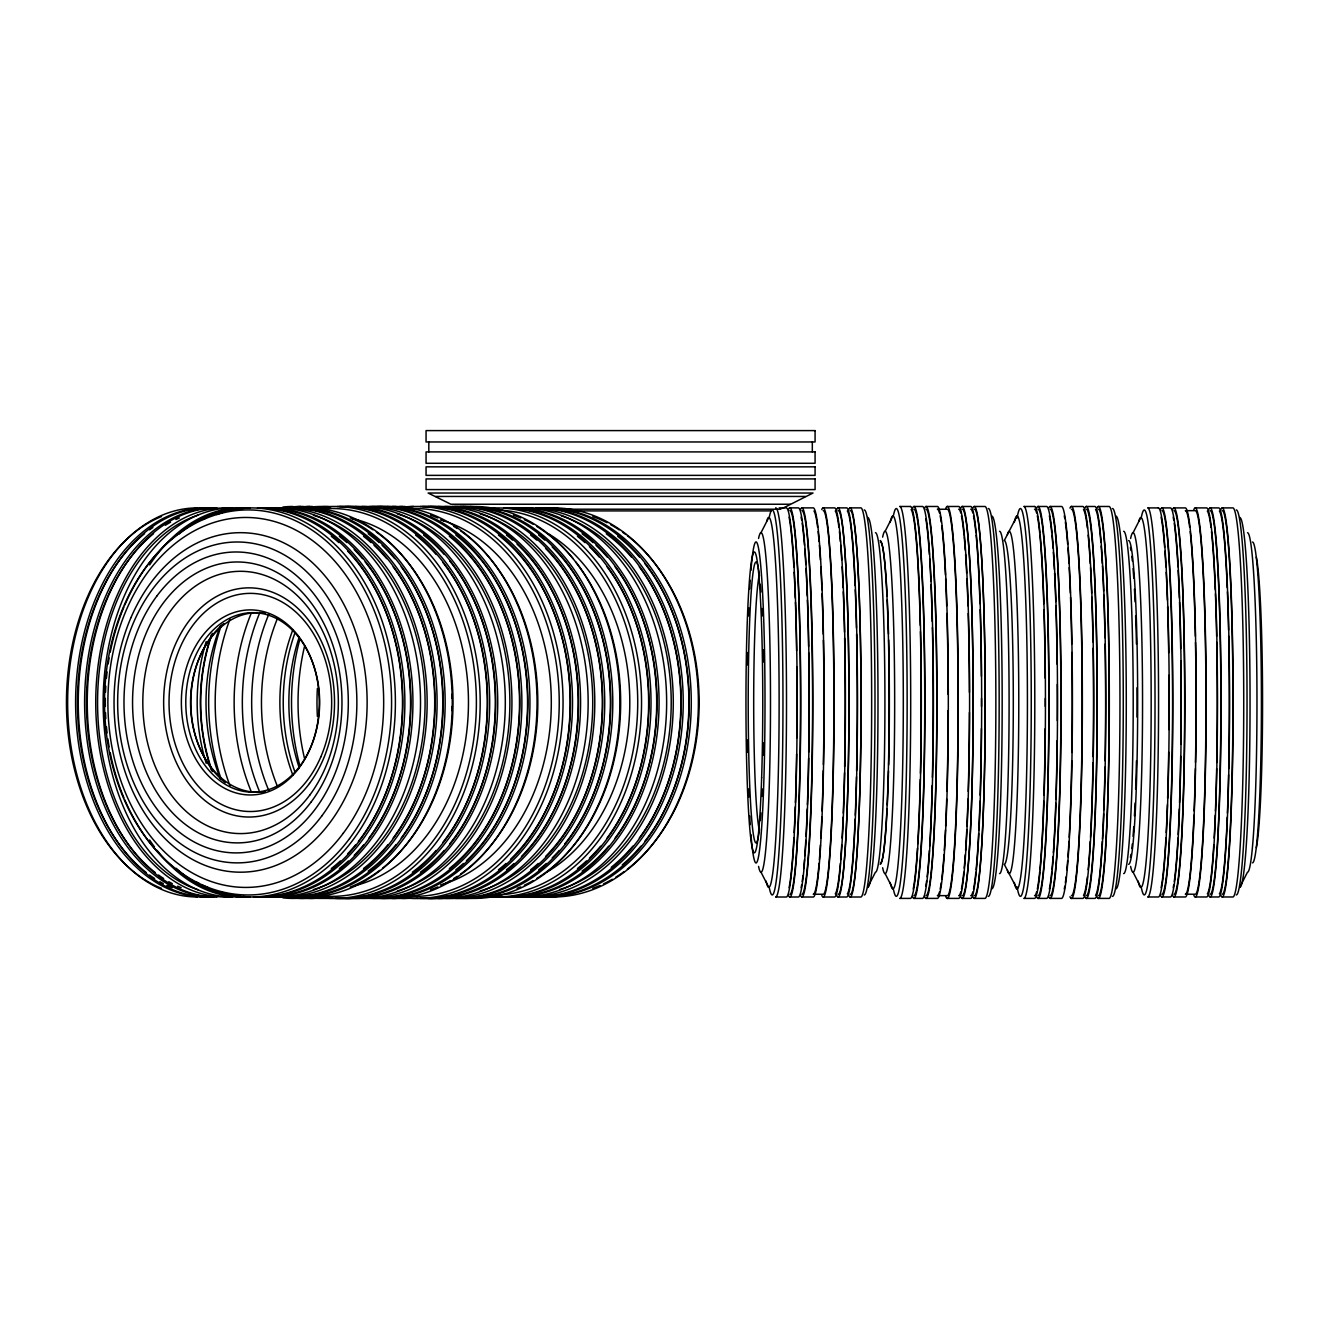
<?xml version="1.0" encoding="UTF-8"?>
<svg xmlns="http://www.w3.org/2000/svg" width="1329" height="1329" viewBox="0 0 1329 1329"><rect width="100%" height="100%" fill="white"/><g stroke="black" fill="none" stroke-linecap="round" stroke-linejoin="round"><path stroke-width="1.5" d="M761.002 532.696L768.793 517.479M885.114 531.301L892.889 516.084M1017.001 516.084L1004.259 540.604A161.839 9.037 -90 0 1 1013.296 702.443A161.839 9.037 -90 0 1 1004.259 864.282L1017.001 888.802M1133.072 532.73L1140.847 517.513M782.465 508.392L813.032 493.026L428.104 493.026L450.896 504.239L790.24 504.239M435.663 496.448L805.457 496.448M913.937 506.482L922.459 506.482A195.961 10.931 -90 0 1 933.407 702.443A195.961 10.931 -90 0 1 922.459 898.404L913.937 898.404M926.014 506.482L937.36 506.482A195.961 10.931 -90 0 1 948.308 702.443A195.961 10.931 -90 0 1 937.36 898.404L926.014 898.404M947.295 506.482L958.658 506.482A195.961 10.931 -90 0 1 969.589 702.443A195.961 10.931 -90 0 1 958.658 898.404L947.295 898.404M962.196 506.482L970.718 506.482A195.961 10.931 -90 0 1 981.649 702.443A195.961 10.931 -90 0 1 970.718 898.404L962.196 898.404M974.273 506.482L984.905 506.482A195.961 10.931 -90 0 1 995.853 702.443A195.961 10.931 -90 0 1 984.905 898.404L974.273 898.404M1038.049 506.482L1046.571 506.482A195.961 10.931 -90 0 1 1057.502 702.443A195.961 10.931 -90 0 1 1046.571 898.404L1038.049 898.404M1050.126 506.482L1061.472 506.482A195.961 10.931 -90 0 1 1072.42 702.443A195.961 10.931 -90 0 1 1061.472 898.404L1050.126 898.404M1071.407 506.482L1082.77 506.482A195.961 10.931 -90 0 1 1093.701 702.443A195.961 10.931 -90 0 1 1082.77 898.404L1071.407 898.404M1086.308 506.482L1094.83 506.482A195.961 10.931 -90 0 1 1105.761 702.443A195.961 10.931 -90 0 1 1094.83 898.404L1086.308 898.404M1098.369 506.482L1109.017 506.482A195.961 10.931 -90 0 1 1119.965 702.443A195.961 10.931 -90 0 1 1109.017 898.404L1098.369 898.404M779.193 507.877L786.286 507.877A194.566 10.865 -90 0 1 797.151 702.443A194.566 10.865 -90 0 1 786.286 897.009L775.638 897.009A194.566 10.865 -90 0 0 786.502 702.443A194.566 10.865 -90 0 0 775.638 507.877M789.841 507.877L798.347 507.877A194.566 10.865 -90 0 1 809.211 702.443A194.566 10.865 -90 0 1 798.347 897.009L789.841 897.009M801.902 507.877L813.248 507.877A194.566 10.865 -90 0 1 824.113 702.443A194.566 10.865 -90 0 1 813.248 897.009L801.902 897.009M823.183 507.877L834.546 507.877A194.566 10.865 -90 0 1 845.41 702.443A194.566 10.865 -90 0 1 834.546 897.009L823.183 897.009M838.101 507.877L846.606 507.877A194.566 10.865 -90 0 1 857.471 702.443A194.566 10.865 -90 0 1 846.606 897.009L838.101 897.009M850.161 507.877L860.81 507.877A194.566 10.865 -90 0 1 871.658 702.443A194.566 10.865 -90 0 1 860.81 897.009L850.161 897.009M1161.895 507.911L1170.417 507.911A194.532 10.865 -90 0 1 1181.265 702.443A194.532 10.865 -90 0 1 1170.417 896.975L1161.895 896.975M1173.956 507.911L1185.318 507.911A194.532 10.865 -90 0 1 1196.166 702.443A194.532 10.865 -90 0 1 1185.318 896.975L1173.956 896.975M1195.253 507.911L1206.599 507.911A194.532 10.865 -90 0 1 1217.464 702.443A194.532 10.865 -90 0 1 1206.599 896.975L1195.253 896.975M1210.154 507.911L1218.676 507.911A194.532 10.865 -90 0 1 1229.524 702.443A194.532 10.865 -90 0 1 1218.676 896.975L1210.154 896.975M1222.215 507.911L1232.863 507.911A194.532 10.865 -90 0 1 1243.728 702.443A194.532 10.865 -90 0 1 1232.863 896.975L1222.215 896.975M482.145 509.206L495.95 509.206M523.709 509.206L527.779 509.206M550.123 509.206L780.92 509.206M562.981 510.901L770.92 510.901M1185.318 510.668L1195.253 510.668A191.775 10.698 -90 0 1 1205.951 702.443A191.775 10.698 -90 0 1 1195.253 894.218L1185.318 894.218M813.248 894.251L823.183 894.251A191.808 10.715 -90 0 0 833.898 702.443A191.808 10.715 -90 0 0 823.183 510.635M1133.072 872.156L1140.847 887.373M885.114 873.585L892.889 888.802M761.002 872.189L768.793 887.407M812.318 441.959L812.318 451.91M428.818 441.959L428.818 451.91M1017.084 517.994A193.918 10.831 -90 0 1 1031.254 702.443A193.918 10.831 -90 0 1 1017.084 886.892M1048.697 508.16A195.961 10.931 -90 0 1 1061.057 702.443A195.961 10.931 -90 0 1 1048.697 896.726M1036.62 508.16A195.961 10.931 -90 0 1 1048.996 702.443A195.961 10.931 -90 0 1 1036.62 896.726M1014.309 522.43A186.359 10.399 -90 0 1 1027.417 702.443A186.359 10.399 -90 0 1 1014.309 882.456M1007.365 534.59A171.142 9.552 -90 0 1 1018.778 702.443A171.142 9.552 -90 0 1 1007.365 870.296M1096.94 508.16A195.961 10.931 -90 0 1 1109.316 702.443A195.961 10.931 -90 0 1 1096.94 896.726M1084.879 508.16A195.961 10.931 -90 0 1 1097.256 702.443A195.961 10.931 -90 0 1 1084.879 896.726M1069.978 508.16A195.961 10.931 -90 0 1 1082.354 702.443A195.961 10.931 -90 0 1 1069.978 896.726M1050.126 509.24A193.203 10.782 -90 0 1 1060.907 702.443A193.203 10.782 -90 0 1 1050.126 895.646M1038.049 509.24A193.203 10.782 -90 0 1 1048.847 702.443A193.203 10.782 -90 0 1 1038.049 895.646M1034.51 509.24A193.203 10.782 -90 0 1 1036.62 512.961M1037.301 515.818A193.203 10.782 -90 0 1 1039.66 532.663M1039.893 535.122A193.203 10.782 -90 0 1 1043.78 603.682M1043.963 609.646A193.203 10.782 -90 0 1 1045.209 678.239M1045.292 698.439A193.203 10.782 -90 0 1 1045.292 706.447M1045.192 728.674A193.203 10.782 -90 0 1 1043.963 795.24M1043.78 801.204A193.203 10.782 -90 0 1 1039.893 869.764M1039.66 872.223A193.203 10.782 -90 0 1 1037.301 889.068M1036.62 891.925A193.203 10.782 -90 0 1 1034.51 895.646M1128.62 540.604A161.839 9.037 -90 0 1 1137.657 702.443A161.839 9.037 -90 0 1 1128.62 864.282M1123.653 531.301A171.142 9.552 -90 0 1 1133.205 702.443A171.142 9.552 -90 0 1 1123.653 873.585M1115.878 516.084A186.359 10.399 -90 0 1 1126.278 702.443A186.359 10.399 -90 0 1 1115.878 888.802M1112.439 508.525A193.918 10.831 -90 0 1 1123.271 702.443A193.918 10.831 -90 0 1 1112.439 896.361M1098.369 509.24A193.203 10.782 -90 0 1 1109.167 702.443A193.203 10.782 -90 0 1 1098.369 895.646M1095.528 509.638A193.203 10.782 -90 0 1 1100.861 542.232M1101.16 546.119A193.203 10.782 -90 0 1 1102.322 563.479M1102.455 565.822A193.203 10.782 -90 0 1 1103.635 590.956M1103.801 595.143A193.203 10.782 -90 0 1 1104.997 637.787M1105.113 644.05A193.203 10.782 -90 0 1 1105.113 760.836M1104.997 767.099A193.203 10.782 -90 0 1 1103.801 809.743M1103.635 813.913A193.203 10.782 -90 0 1 1102.455 839.064M1102.322 841.407A193.203 10.782 -90 0 1 1095.528 895.248M1086.308 509.24A193.203 10.782 -90 0 1 1097.089 702.443A193.203 10.782 -90 0 1 1086.308 895.646M1083.467 509.638A193.203 10.782 -90 0 1 1087.404 528.078M1088.152 535.122A193.203 10.782 -90 0 1 1090.262 563.479M1090.494 567.599A193.203 10.782 -90 0 1 1091.657 593.05M1091.807 597.253A193.203 10.782 -90 0 1 1093.003 641.957M1093.119 648.236A193.203 10.782 -90 0 1 1093.119 756.65M1093.003 762.929A193.203 10.782 -90 0 1 1090.494 837.287M1090.262 841.407A193.203 10.782 -90 0 1 1088.152 869.764M1087.404 876.808A193.203 10.782 -90 0 1 1083.467 895.248M1071.407 509.24A193.203 10.782 -90 0 1 1082.188 702.443A193.203 10.782 -90 0 1 1071.407 895.646M1049.362 515.818A193.203 10.782 -90 0 1 1051.721 532.663M1051.97 535.122A193.203 10.782 -90 0 1 1053.066 548.129M1053.365 552.316A193.203 10.782 -90 0 1 1054.395 569.41M1054.578 573.115A193.203 10.782 -90 0 1 1055.774 601.522M1055.907 605.841A193.203 10.782 -90 0 1 1057.136 664.201M1057.303 684.302A193.203 10.782 -90 0 1 1057.303 720.584M1057.136 740.685A193.203 10.782 -90 0 1 1055.907 799.045M1055.774 803.364A193.203 10.782 -90 0 1 1053.365 852.57M1053.066 856.756A193.203 10.782 -90 0 1 1051.97 869.764M1051.721 872.223A193.203 10.782 -90 0 1 1049.362 889.068M1064.263 515.818A193.203 10.782 -90 0 1 1064.795 518.675M1065.343 522.048A193.203 10.782 -90 0 1 1067.652 544.142M1067.968 548.129A193.203 10.782 -90 0 1 1068.965 563.479M1069.197 567.599A193.203 10.782 -90 0 1 1070.36 593.05M1070.526 597.253A193.203 10.782 -90 0 1 1071.755 644.05M1071.888 652.439A193.203 10.782 -90 0 1 1071.888 752.447M1071.755 760.836A193.203 10.782 -90 0 1 1069.197 837.287M1068.965 841.407A193.203 10.782 -90 0 1 1067.968 856.756M1067.652 860.727A193.203 10.782 -90 0 1 1066.871 869.764M1066.124 876.808A193.203 10.782 -90 0 1 1065.343 882.821M1064.795 886.21A193.203 10.782 -90 0 1 1064.263 889.068M750.951 570.374A160.444 8.954 -90 0 1 762.746 596.057A160.444 8.954 -90 0 1 762.746 808.829A160.444 8.954 -90 0 1 750.951 834.512M750.237 824.628A160.444 8.954 -90 0 1 749.706 815.89M748.808 797.134A160.444 8.954 -90 0 1 748.509 788.961M747.529 752.397A160.444 8.954 -90 0 1 747.33 739.937M747.33 664.949A160.444 8.954 -90 0 1 747.529 652.489M748.509 615.925A160.444 8.954 -90 0 1 748.808 607.752M749.706 588.996A160.444 8.954 -90 0 1 750.237 580.258M758.361 568.214A140.459 7.841 -90 0 1 759.457 575.906M760.288 584.262A140.459 7.841 -90 0 1 760.886 592.036M761.866 608.433A140.459 7.841 -90 0 1 762.231 615.958M763.311 649.698A140.459 7.841 -90 0 1 763.56 661.958M763.56 742.928A140.459 7.841 -90 0 1 763.311 755.188M762.231 788.928A140.459 7.841 -90 0 1 761.866 796.453M760.886 812.85A140.459 7.841 -90 0 1 760.288 820.624M759.457 828.98A140.459 7.841 -90 0 1 758.361 836.672M758.078 838.117A140.459 7.841 -90 0 1 748.21 702.443A140.459 7.841 -90 0 1 758.078 566.769M759.108 829.113A131.139 7.326 -90 0 1 753.693 702.443A131.139 7.326 -90 0 1 759.108 575.773M821.771 509.539A194.566 10.865 -90 0 1 834.047 702.443A194.566 10.865 -90 0 1 821.771 895.347M800.49 509.539A194.566 10.865 -90 0 1 812.767 702.443A194.566 10.865 -90 0 1 800.49 895.347M788.413 509.539A194.566 10.865 -90 0 1 800.689 702.443A194.566 10.865 -90 0 1 788.413 895.347M769.441 516.483A192.522 10.748 -90 0 1 782.964 702.443A192.522 10.748 -90 0 1 769.441 888.403M766.767 521.034A184.964 10.333 -90 0 1 779.11 708.473A184.964 10.333 -90 0 1 766.119 881.11M758.56 538.478A169.747 9.469 90 0 1 770.488 702.443A169.747 9.469 90 0 1 758.56 866.408M848.733 509.539A194.566 10.865 -90 0 1 861.026 702.443A191.808 10.715 -90 0 1 850.161 894.251M848.733 895.347A194.566 10.865 -90 0 0 861.026 702.443A191.808 10.715 -90 0 0 850.161 510.635M836.672 509.539A194.566 10.865 -90 0 1 848.949 702.443A191.808 10.715 90 0 1 838.101 894.251M836.672 895.347A194.566 10.865 -90 0 0 848.949 702.443A191.808 10.715 90 0 0 838.101 510.635M813.946 511.034A191.808 10.715 -90 0 1 817.617 527.231M818.116 531.567A191.808 10.715 -90 0 1 819.079 541.551M819.395 545.289A191.808 10.715 -90 0 1 820.425 559.941M820.824 566.818A191.808 10.715 -90 0 1 821.92 589.727M822.086 593.83A191.808 10.715 -90 0 1 823.266 634.132M823.382 640.312A191.808 10.715 -90 0 1 823.382 764.557M823.266 770.754A191.808 10.715 -90 0 1 822.086 811.039M821.837 817.202A191.808 10.715 -90 0 1 820.824 838.067M820.425 844.945A191.808 10.715 -90 0 1 819.395 859.597M819.079 863.335A191.808 10.715 -90 0 1 813.946 893.852M801.902 510.635A191.808 10.715 -90 0 1 812.6 702.443A191.808 10.715 -90 0 1 801.902 894.251M789.841 510.635A191.808 10.715 -90 0 1 800.54 702.443A191.808 10.715 -90 0 1 789.841 894.251M880.396 541.999A160.444 8.954 -90 0 1 887.107 596.156M887.29 599.927A160.444 8.954 -90 0 1 888.503 633.933M888.652 640.013A160.444 8.954 -90 0 1 888.652 764.873M888.503 770.953A160.444 8.954 -90 0 1 887.29 804.959M887.107 808.73A160.444 8.954 -90 0 1 880.396 862.886M875.429 532.696A169.747 9.469 -90 0 1 884.915 702.443A169.747 9.469 -90 0 1 875.429 872.189L867.654 887.407A184.964 10.333 -90 0 0 877.987 702.443A184.964 10.333 -90 0 0 867.654 517.479M864.232 509.921A192.522 10.748 -90 0 1 874.98 702.443A192.522 10.748 -90 0 1 864.232 894.965M847.304 511.034A191.808 10.715 -90 0 1 855.112 585.674M855.278 589.727A191.808 10.715 -90 0 1 856.474 628.019M856.607 634.132A191.808 10.715 -90 0 1 856.607 770.754M856.474 776.85A191.808 10.715 -90 0 1 855.278 815.159M855.112 819.212A191.808 10.715 -90 0 1 847.304 893.852M835.243 511.034A191.808 10.715 -90 0 1 838.898 527.231M839.413 531.567A191.808 10.715 -90 0 1 840.377 541.551M840.692 545.289A191.808 10.715 -90 0 1 841.706 559.941M842.121 566.818A191.808 10.715 -90 0 1 843.118 587.684M843.284 591.77A191.808 10.715 -90 0 1 844.513 632.089M844.629 638.252A191.808 10.715 -90 0 1 844.629 766.634M844.513 772.797A191.808 10.715 -90 0 1 843.284 813.115M843.118 817.202A191.808 10.715 -90 0 1 842.121 838.067M841.706 844.945A191.808 10.715 -90 0 1 840.692 859.597M840.377 863.335A191.808 10.715 -90 0 1 835.243 893.852M801.121 517.164A191.808 10.715 -90 0 1 801.653 520.004M802.184 523.36A191.808 10.715 -90 0 1 804.494 545.289M804.793 549.242A191.808 10.715 -90 0 1 805.789 564.493M806.022 568.579A191.808 10.715 -90 0 1 807.251 595.924M807.401 600.127A191.808 10.715 -90 0 1 808.597 646.542M808.697 652.805A191.808 10.715 -90 0 1 808.697 752.081M808.597 758.344A191.808 10.715 -90 0 1 807.401 804.759M807.251 808.962A191.808 10.715 -90 0 1 806.022 836.306M805.789 840.393A191.808 10.715 -90 0 1 804.793 855.643M804.494 859.597A191.808 10.715 -90 0 1 803.713 868.551M802.965 875.545A191.808 10.715 -90 0 1 802.184 881.526M801.653 884.881A191.808 10.715 -90 0 1 801.121 887.722M789.061 517.164A191.808 10.715 -90 0 1 793.862 566.818M794.144 572.201A191.808 10.715 -90 0 1 795.274 598.017M795.423 602.253A191.808 10.715 -90 0 1 796.603 650.712M796.819 667.025A191.808 10.715 -90 0 1 796.819 737.861M796.603 754.174A191.808 10.715 -90 0 1 795.423 802.633M795.274 806.869A191.808 10.715 -90 0 1 794.144 832.685M793.862 838.067A191.808 10.715 -90 0 1 789.061 887.722M924.585 508.16A195.961 10.931 -90 0 1 936.945 702.443A195.961 10.931 -90 0 1 924.585 896.726M912.525 508.16A195.961 10.931 -90 0 1 924.884 702.443A195.961 10.931 -90 0 1 912.525 896.726M893.52 515.12A193.918 10.831 -90 0 1 907.142 702.443A193.918 10.831 -90 0 1 893.52 889.749M890.197 522.43A186.359 10.399 -90 0 1 903.305 702.443A186.359 10.399 -90 0 1 890.197 882.456M882.639 537.132A171.142 9.552 -90 0 1 894.666 702.443A171.142 9.552 -90 0 1 882.639 867.754M972.845 508.16A195.961 10.931 -90 0 1 985.204 702.443A193.203 10.782 -90 0 1 974.273 895.646M972.845 896.726A195.961 10.931 -90 0 0 985.204 702.443A193.203 10.782 -90 0 0 974.273 509.24M960.767 508.16A195.961 10.931 -90 0 1 973.144 702.443A193.203 10.782 -90 0 1 962.196 895.646M960.767 896.726A195.961 10.931 -90 0 0 973.144 702.443A193.203 10.782 -90 0 0 962.196 509.24M945.866 508.16A195.961 10.931 -90 0 1 958.242 702.443A195.961 10.931 -90 0 1 945.866 896.726M926.014 509.24A193.203 10.782 -90 0 1 936.795 702.443A193.203 10.782 -90 0 1 926.014 895.646M913.937 509.24A193.203 10.782 -90 0 1 924.735 702.443A193.203 10.782 -90 0 1 913.937 895.646M880.147 540.604A161.839 9.037 -90 0 1 889.184 702.443A161.839 9.037 -90 0 1 880.147 864.282M999.541 531.301A171.142 9.552 -90 0 1 1009.093 702.443A171.142 9.552 -90 0 1 999.541 873.585M991.766 516.084A186.359 10.399 -90 0 1 1002.166 702.443A186.359 10.399 -90 0 1 991.766 888.802M988.344 508.525A193.918 10.831 -90 0 1 999.159 702.443A193.918 10.831 -90 0 1 988.344 896.361M973.509 515.818A193.203 10.782 -90 0 1 975.868 532.663M976.117 535.122A193.203 10.782 -90 0 1 979.988 603.682M980.171 609.646A193.203 10.782 -90 0 1 981.4 676.212M981.5 698.439A193.203 10.782 -90 0 1 981.5 706.447M981.4 728.674A193.203 10.782 -90 0 1 980.171 795.24M979.988 801.204A193.203 10.782 -90 0 1 978.825 829.877M978.642 833.632A193.203 10.782 -90 0 1 976.117 869.764M975.868 872.223A193.203 10.782 -90 0 1 973.509 889.068M972.828 891.925A193.203 10.782 -90 0 1 970.718 895.646M970.718 509.24A193.203 10.782 -90 0 1 972.828 512.961M961.448 515.818A193.203 10.782 -90 0 1 964.04 535.122M964.206 536.816A193.203 10.782 -90 0 1 965.286 550.189M965.585 554.459A193.203 10.782 -90 0 1 966.665 573.115M966.947 578.863A193.203 10.782 -90 0 1 967.994 605.841M968.226 613.5A193.203 10.782 -90 0 1 969.422 692.392M969.422 712.494A193.203 10.782 -90 0 1 968.226 791.386M967.994 799.045A193.203 10.782 -90 0 1 966.947 826.023M966.764 829.877A193.203 10.782 -90 0 1 965.585 850.427M965.286 854.68A193.203 10.782 -90 0 1 964.206 868.07M963.807 872.223A193.203 10.782 -90 0 1 961.448 889.068M960.767 891.925A193.203 10.782 -90 0 1 958.658 895.646M958.658 509.24A193.203 10.782 -90 0 1 960.767 512.961M940.151 515.818A193.203 10.782 -90 0 1 941.231 522.048M941.746 525.952A193.203 10.782 -90 0 1 942.759 535.122M942.909 536.816A193.203 10.782 -90 0 1 945.467 575.008M945.65 578.863A193.203 10.782 -90 0 1 946.697 605.841M946.946 613.5A193.203 10.782 -90 0 1 948.142 694.402M948.142 710.483A193.203 10.782 -90 0 1 946.946 791.386M946.697 799.045A193.203 10.782 -90 0 1 945.65 826.023M945.467 829.877A193.203 10.782 -90 0 1 944.304 850.427M944.005 854.68A193.203 10.782 -90 0 1 942.909 868.07M942.759 869.764A193.203 10.782 -90 0 1 941.746 878.934M941.231 882.821A193.203 10.782 -90 0 1 940.151 889.068M939.47 891.925A193.203 10.782 -90 0 1 937.36 895.646L947.295 895.646A193.203 10.782 -90 0 0 958.076 702.443A193.203 10.782 -90 0 0 947.295 509.24L937.36 509.24A193.203 10.782 -90 0 1 939.47 512.961M925.798 518.675A193.203 10.782 -90 0 1 929.403 554.459M929.685 558.894A193.203 10.782 -90 0 1 930.848 580.823M931.014 584.826A193.203 10.782 -90 0 1 932.244 621.424M932.393 627.487A193.203 10.782 -90 0 1 932.393 777.399M932.194 785.472A193.203 10.782 -90 0 1 929.685 845.992M929.403 850.427A193.203 10.782 -90 0 1 927.11 876.808M926.595 880.944A193.203 10.782 -90 0 1 925.798 886.21M911.096 509.638A193.203 10.782 -90 0 1 920.283 625.444M920.432 631.574A193.203 10.782 -90 0 1 920.432 773.312M920.283 779.442A193.203 10.782 -90 0 1 917.758 843.716M917.475 848.218A193.203 10.782 -90 0 1 913.189 889.068M1220.803 509.572A194.532 10.865 -90 0 1 1233.079 702.443A194.532 10.865 -90 0 1 1220.803 895.297M1208.742 509.572A194.532 10.865 -90 0 1 1221.019 702.443A194.532 10.865 -90 0 1 1208.742 895.297M1193.841 509.572A194.532 10.865 -90 0 1 1206.117 702.443A194.532 10.865 -90 0 1 1193.841 895.297M1172.543 509.572A194.532 10.865 -90 0 1 1184.82 702.443A194.532 10.865 -90 0 1 1172.543 895.297M1160.483 509.572A194.532 10.865 -90 0 1 1172.759 702.443A194.532 10.865 -90 0 1 1160.483 895.297M1141.495 516.516A192.489 10.748 -90 0 1 1155.017 702.443A192.489 10.748 -90 0 1 1141.495 888.37M1138.837 521.084A184.93 10.316 -90 0 1 1151.163 708.473A184.93 10.316 -90 0 1 1138.172 881.077M1130.614 538.511A169.713 9.469 -90 0 1 1142.541 702.443A169.713 9.469 -90 0 1 1130.614 866.375M1222.215 510.668A191.775 10.698 -90 0 1 1232.93 702.443A191.775 10.698 -90 0 1 1222.215 894.218M1219.374 511.084A191.775 10.698 -90 0 1 1227.248 587.717M1227.415 591.787A191.775 10.698 -90 0 1 1228.577 630.062M1228.71 636.209A191.775 10.698 -90 0 1 1228.71 768.677M1228.577 774.807A191.775 10.698 -90 0 1 1227.415 813.082M1227.248 817.169A191.775 10.698 -90 0 1 1219.374 893.802M1210.154 510.668A191.775 10.698 -90 0 1 1220.853 702.443A191.775 10.698 -90 0 1 1210.154 894.218M1207.297 511.084A191.775 10.698 -90 0 1 1210.968 527.264M1211.467 531.6A191.775 10.698 -90 0 1 1215.271 589.744M1215.437 593.864A191.775 10.698 -90 0 1 1216.65 636.209M1216.766 642.405A191.775 10.698 -90 0 1 1216.766 762.481M1216.65 768.677A191.775 10.698 -90 0 1 1215.437 811.022M1215.271 815.142A191.775 10.698 -90 0 1 1214.174 838.051M1213.776 844.912A191.775 10.698 -90 0 1 1207.297 893.802M1186.016 511.084A191.775 10.698 -90 0 1 1189.671 527.264M1190.186 531.6A191.775 10.698 -90 0 1 1195.369 636.209M1195.485 642.405A191.775 10.698 -90 0 1 1195.485 762.481M1195.369 768.677A191.775 10.698 -90 0 1 1194.14 811.022M1193.974 815.142A191.775 10.698 -90 0 1 1186.016 893.802M1173.956 510.668A191.775 10.698 -90 0 1 1184.671 702.443A191.775 10.698 -90 0 1 1173.956 894.218M1161.895 510.668A191.775 10.698 -90 0 1 1172.593 702.443A191.775 10.698 -90 0 1 1161.895 894.218M1252.466 542.033A160.41 8.954 -90 0 1 1261.42 702.443A160.41 8.954 -90 0 1 1252.466 862.853M1247.499 532.73A169.713 9.469 -90 0 1 1256.968 702.443A169.713 9.469 -90 0 1 1247.499 872.156L1239.724 887.373A184.93 10.316 -90 0 0 1250.041 702.443A184.93 10.316 -90 0 0 1239.724 517.513M1236.286 509.954A192.489 10.748 -90 0 1 1247.034 702.443A192.489 10.748 -90 0 1 1236.286 894.932M1173.191 517.214A191.775 10.698 -90 0 1 1173.723 520.038M1174.255 523.393A191.775 10.698 -90 0 1 1177.976 566.835M1178.175 570.407A191.775 10.698 -90 0 1 1179.388 598.05M1179.537 602.27A191.775 10.698 -90 0 1 1180.684 648.635M1180.866 660.878A191.775 10.698 -90 0 1 1180.866 744.007M1180.684 756.251A191.775 10.698 -90 0 1 1179.537 802.6M1179.321 808.946A191.775 10.698 -90 0 1 1178.175 834.479M1177.976 838.051A191.775 10.698 -90 0 1 1174.255 881.492M1173.723 884.848A191.775 10.698 -90 0 1 1173.191 887.672M1161.114 517.214A191.775 10.698 -90 0 1 1164.636 547.282M1164.935 551.336A191.775 10.698 -90 0 1 1165.915 566.835M1166.214 572.234A191.775 10.698 -90 0 1 1167.41 600.16M1167.626 606.556A191.775 10.698 -90 0 1 1168.689 652.805M1168.939 675.331A191.775 10.698 -90 0 1 1168.939 729.555M1168.689 752.081A191.775 10.698 -90 0 1 1167.626 798.33M1167.41 804.726A191.775 10.698 -90 0 1 1166.214 832.652M1165.915 838.051A191.775 10.698 -90 0 1 1161.114 887.672M1130.431 547.498A160.41 8.954 -90 0 1 1130.979 550.522M1131.81 556.336A160.41 8.954 -90 0 1 1132.325 560.988M1133.039 568.596A160.41 8.954 -90 0 1 1133.77 578.198M1134.434 589.013A160.41 8.954 -90 0 1 1135.082 601.854M1135.647 615.942A160.41 8.954 -90 0 1 1136.445 644.15M1137.026 687.791A160.41 8.954 -90 0 1 1137.026 717.095M1136.445 760.736A160.41 8.954 -90 0 1 1135.647 788.944M1135.082 803.032A160.41 8.954 -90 0 1 1134.434 815.873M1133.77 826.688A160.41 8.954 -90 0 1 1133.039 836.29M1132.325 843.898A160.41 8.954 -90 0 1 1131.81 848.55M1130.979 854.348A160.41 8.954 -90 0 1 1130.431 857.388M1256.32 557.15A150.426 8.389 -90 0 1 1262.55 702.443A150.426 8.389 -90 0 1 1256.32 847.736M299.208 767.713A160.41 119.577 -90 0 1 299.208 637.172M294.988 772.149A161.839 120.64 -90 0 1 294.988 632.737M299.955 765.919A183.817 137.02 -90 0 1 299.955 638.95M304.491 758.344A184.93 137.867 -90 0 1 304.491 646.542M317.382 716.497A184.93 137.867 -90 0 1 317.382 688.389M430.496 506.548A195.961 146.09 -90 0 1 580.574 702.443A195.961 146.09 -90 0 1 430.496 898.338M438.072 506.548A195.961 146.09 -90 0 1 588.149 702.443A195.961 146.09 -90 0 1 438.072 898.338M428.121 506.548A195.961 146.09 -90 0 1 578.198 702.443A195.961 146.09 -90 0 1 428.121 898.338A195.961 130.624 -90 0 0 436.161 898.321M422.439 506.548A195.961 146.09 -90 0 1 572.517 702.443A195.961 146.09 -90 0 1 422.439 898.338M420.064 506.548A195.961 146.09 -90 0 1 570.158 702.443A195.961 146.09 -90 0 1 420.064 898.338M400.893 507.661A195.961 146.09 -90 0 1 563.047 702.443A195.961 146.09 -90 0 1 400.893 897.225M408.734 508.675A193.918 144.562 -90 0 1 559.227 703.772A193.918 144.562 -90 0 1 406.74 896.078M469.818 506.548A195.961 146.09 -90 0 1 619.895 702.443A195.961 146.09 -90 0 1 469.818 898.338M462.708 506.548A195.961 146.09 -90 0 1 612.785 702.443A195.961 146.09 -90 0 1 462.708 898.338M460.332 506.548A195.961 146.09 -90 0 1 610.426 702.443A195.961 146.09 -90 0 1 460.332 898.338M454.651 506.548A195.961 146.09 -90 0 1 604.728 702.443A195.961 146.09 -90 0 1 454.651 898.338M452.292 506.548A195.961 146.09 -90 0 1 602.369 702.443A195.961 146.09 -90 0 1 452.292 898.338M444.7 506.548A195.961 146.09 -90 0 1 594.777 702.443A195.961 146.09 -90 0 1 444.7 898.338M440.514 519.938A186.359 138.93 -90 0 1 551.302 702.443A186.359 138.93 -90 0 1 440.514 884.948M480.234 513.924A193.203 144.03 -90 0 1 592.734 702.443A193.203 144.03 -90 0 1 480.234 890.962M513.509 515.12A193.918 144.562 -90 0 1 520.735 517.994M524.324 519.622A193.918 144.562 -90 0 1 533.162 524.274M536.65 526.35A193.918 144.562 -90 0 1 573.131 558.695M575.756 561.968A193.918 144.562 -90 0 1 536.65 878.535M533.162 880.612A193.918 144.562 -90 0 1 524.324 885.264M520.735 886.892A193.918 144.562 -90 0 1 517.131 888.387M506.499 535.122A193.203 144.03 -90 0 1 512.595 540.106M517.064 544.142A193.203 144.03 -90 0 1 521.45 856.457M514.09 863.451A193.203 144.03 -90 0 1 506.499 869.764M498.441 535.122A193.203 144.03 -90 0 1 510.486 859.331M506.05 863.451A193.203 144.03 -90 0 1 498.441 869.764M538.71 535.122A193.203 144.03 -90 0 1 544.807 540.106M552.216 546.967A193.203 144.03 -90 0 1 564.692 844.048M559.31 850.427A193.203 144.03 -90 0 1 552.216 857.903M546.319 863.451A193.203 144.03 -90 0 1 538.71 869.764M530.67 535.122A193.203 144.03 -90 0 1 536.75 540.106M545.604 548.428A193.203 144.03 -90 0 1 545.604 856.457M538.262 863.451A193.203 144.03 -90 0 1 530.67 869.764M124.743 605.16A194.566 145.044 -90 0 1 343.58 553.396A194.566 145.044 -90 0 1 343.58 851.49A194.566 145.044 -90 0 1 124.743 799.726M123.962 797.898A194.566 145.044 -90 0 1 110.241 752.795M109.144 746.915A194.566 145.044 -90 0 1 107.882 738.957M107.101 732.91A194.566 145.044 -90 0 1 106.453 726.83M105.805 718.673A194.566 145.044 -90 0 1 105.506 712.577M105.34 706.48A194.566 145.044 -90 0 1 105.34 698.406M105.506 692.309A194.566 145.044 -90 0 1 105.805 686.213M106.453 678.056A194.566 145.044 -90 0 1 107.101 671.976M108.181 663.935A194.566 145.044 -90 0 1 109.144 657.971M110.241 652.09A194.566 145.044 -90 0 1 123.962 606.988M265.219 791.619A89.774 66.932 90 0 1 190.645 707.659A89.774 66.932 90 0 1 257.461 612.652M261.331 612.819A89.774 66.932 90 0 1 265.219 613.267M225.332 782.582A92.532 68.992 -90 0 1 223.787 623.534M206.194 763.295A159.015 118.547 -90 0 1 206.194 641.591M212.341 771.551A160.444 119.61 -90 0 1 212.341 633.335M276.133 508.043A194.566 145.044 -90 0 1 427.141 701.114A194.566 145.044 -90 0 1 278.126 896.942M289.672 507.877A194.566 145.044 -90 0 1 434.699 705.101A194.566 145.044 -90 0 1 285.702 896.942M313.395 515.287A191.808 142.984 -90 0 1 425.081 702.443A191.808 142.984 -90 0 1 313.395 889.599M275.452 507.877A194.566 145.044 -90 0 1 420.496 705.101A194.566 145.044 -90 0 1 271.498 896.942M267.877 507.877A194.566 145.044 -90 0 1 412.92 705.101A194.566 145.044 -90 0 1 263.923 896.942M265.518 507.877A194.566 145.044 -90 0 1 410.545 705.101A194.566 145.044 -90 0 1 261.547 896.942M259.82 507.877A194.566 145.044 -90 0 1 404.863 705.101A194.566 145.044 -90 0 1 255.866 896.942M257.461 507.877A194.566 145.044 -90 0 1 402.488 705.101A194.566 145.044 -90 0 1 253.49 896.942M307.198 507.877A194.566 145.044 -90 0 1 452.242 705.101A194.566 145.044 -90 0 1 303.245 896.942M300.088 507.877A194.566 145.044 -90 0 1 445.132 705.101A194.566 145.044 -90 0 1 296.134 896.942M297.729 507.877A194.566 145.044 90 0 1 442.756 705.101A194.566 145.044 90 0 1 293.759 896.942M292.048 507.877A194.566 145.044 -90 0 1 437.075 705.101A194.566 145.044 -90 0 1 288.077 896.942M350.225 517.828A192.522 143.515 90 0 1 373 529.789M376.356 532.082A192.522 143.515 90 0 1 452.973 697.492A192.522 143.515 90 0 1 382.785 867.97M379.629 870.412A192.522 143.515 90 0 1 350.225 887.058M368.183 533.776A191.808 142.984 90 0 1 379.13 542.597M382.087 545.289A191.808 142.984 90 0 1 394.746 558.662M401.208 566.818A191.808 142.984 90 0 1 401.208 838.067M396.075 844.629A191.808 142.984 90 0 1 368.183 871.11M339.377 536.335A191.808 142.984 -90 0 1 346.919 542.597M354.212 549.541A191.808 142.984 -90 0 1 362.518 558.662M365.159 561.868A191.808 142.984 -90 0 1 368.997 838.067M363.847 844.629A191.808 142.984 -90 0 1 354.212 855.344M348.397 860.959A191.808 142.984 -90 0 1 339.377 868.551M331.32 536.335A191.808 142.984 -90 0 1 338.862 542.597M347.583 551.003A191.808 142.984 -90 0 1 358.398 841.39M355.807 844.629A191.808 142.984 -90 0 1 347.583 853.882M340.34 860.959A191.808 142.984 -90 0 1 331.32 868.551M363.531 536.335A191.808 142.984 90 0 1 371.073 542.597M374.03 545.289A191.808 142.984 90 0 1 386.689 558.662M393.151 566.818A191.808 142.984 90 0 1 393.151 838.067M388.018 844.629A191.808 142.984 90 0 1 363.531 868.551M220.514 779.01A160.41 119.577 -90 0 1 220.514 625.876M211.461 770.222A161.839 120.64 -90 0 1 211.461 634.664M221.295 779.525A183.817 137.02 -90 0 1 221.295 625.361M229.95 785.705A184.93 137.867 -90 0 1 229.95 619.181M251.081 791.27A184.93 137.867 -90 0 1 251.081 613.616M259.172 790.738A183.817 137.02 -90 0 1 259.936 612.337M268.907 790.838A180.511 134.561 -90 0 1 268.907 614.031M277.462 786.452A175.245 130.641 -90 0 1 277.462 618.417M292.928 775.305A160.41 119.577 -90 0 1 292.928 629.581M347.633 506.548A195.961 146.09 -90 0 1 497.727 702.443A195.961 146.09 -90 0 1 347.633 898.338M355.225 506.548A195.961 146.09 -90 0 1 505.302 702.443A195.961 146.09 -90 0 1 355.225 898.338M345.274 506.548A195.961 146.09 -90 0 1 495.352 702.443A195.961 146.09 -90 0 1 345.274 898.338M339.593 506.548A195.961 146.09 -90 0 1 489.67 702.443A195.961 146.09 -90 0 1 339.593 898.338M337.217 506.548A195.961 146.09 -90 0 1 487.294 702.443A195.961 146.09 -90 0 1 337.217 898.338M316.036 507.977A195.961 146.09 -90 0 1 480.184 702.443A195.961 146.09 -90 0 1 316.036 896.909M317.913 509.422A193.918 144.562 -90 0 1 476.38 703.789A193.918 144.562 -90 0 1 315.937 895.198M386.955 506.548A195.961 146.09 -90 0 1 537.049 702.443A195.961 146.09 -90 0 1 386.955 898.338M379.861 506.548A195.961 146.09 -90 0 1 529.939 702.443A195.961 146.09 -90 0 1 379.861 898.338M377.486 506.548A195.961 146.09 -90 0 1 527.563 702.443A195.961 146.09 -90 0 1 377.486 898.338M371.804 506.548A195.961 146.09 -90 0 1 521.882 702.443A195.961 146.09 -90 0 1 371.804 898.338M369.429 506.548A195.961 146.09 -90 0 1 519.506 702.443A195.961 146.09 -90 0 1 369.429 898.338M361.853 506.548A195.961 146.09 -90 0 1 511.931 702.443A195.961 146.09 -90 0 1 361.853 898.338M351.687 518.46A186.359 138.93 -90 0 1 468.456 701.081A186.359 138.93 -90 0 1 353.68 885.961M397.388 513.924A193.203 144.03 -90 0 1 509.871 702.443A193.203 144.03 -90 0 1 397.388 890.962M423.652 535.122A193.203 144.03 -90 0 1 444.235 554.459M449.634 560.838A193.203 144.03 -90 0 1 449.634 844.048M444.235 850.427A193.203 144.03 -90 0 1 420.379 872.223M415.595 535.122A193.203 144.03 -90 0 1 436.178 554.459M442.873 562.483A193.203 144.03 -90 0 1 442.873 842.403M436.178 850.427A193.203 144.03 -90 0 1 412.339 872.223M430.662 515.12A193.918 144.562 -90 0 1 437.872 517.994M441.461 519.622A193.918 144.562 -90 0 1 445.032 521.383M453.787 526.35A193.918 144.562 -90 0 1 457.226 528.543M460.582 530.852A193.918 144.562 -90 0 1 537.813 702.443A193.918 144.562 -90 0 1 460.582 874.033M457.226 876.343A193.918 144.562 -90 0 1 453.787 878.535M450.315 880.612A193.918 144.562 -90 0 1 441.461 885.264M437.872 886.892A193.918 144.562 -90 0 1 430.662 889.749M455.864 535.122A193.203 144.03 -90 0 1 466.429 860.727M463.456 863.451A193.203 144.03 -90 0 1 455.864 869.764M449.352 536.318A193.203 144.03 -90 0 1 449.352 868.568M451.777 694.353A171.142 127.584 -90 0 1 451.893 698.406M451.893 706.48A171.142 127.584 -90 0 1 451.777 710.533M522.314 508.077A194.532 145.011 -90 0 1 673.271 701.114A194.532 145.011 -90 0 1 524.29 896.892M486.58 508.376A194.532 145.011 -90 0 1 641.542 702.443A194.532 145.011 -90 0 1 486.58 896.51M490.301 510.037A192.489 143.499 -90 0 1 637.704 699.818A192.489 143.499 -90 0 1 494.238 894.932M546.269 507.911A194.532 145.011 -90 0 1 691.263 705.101A194.532 145.011 -90 0 1 542.298 896.892M555.339 507.927A194.532 145.011 -90 0 1 698.356 706.43A194.532 145.011 -90 0 1 549.409 896.892M543.893 507.911A194.532 145.011 -90 0 1 688.904 705.101A194.532 145.011 -90 0 1 539.923 896.892M538.212 507.911A194.532 145.011 -90 0 1 683.206 705.101A194.532 145.011 -90 0 1 534.241 896.892A194.566 129.694 -90 0 1 526.334 896.925M535.836 507.911A194.532 145.011 -90 0 1 680.847 705.101A194.532 145.011 -90 0 1 531.882 896.892M561.469 515.918A191.775 142.967 -90 0 1 671.211 703.755A191.775 142.967 -90 0 1 559.559 889.566M521.632 507.911A194.532 145.011 -90 0 1 666.626 705.101A194.532 145.011 -90 0 1 517.662 896.892M514.041 507.911A194.532 145.011 -90 0 1 659.051 705.101A194.532 145.011 -90 0 1 510.087 896.892M511.682 507.911A194.532 145.011 -90 0 1 656.676 705.101A194.532 145.011 -90 0 1 507.711 896.892M506 507.911A194.532 145.011 -90 0 1 650.994 705.101A194.532 145.011 -90 0 1 502.03 896.892M503.625 507.911A194.532 145.011 -90 0 1 648.618 705.101A194.532 145.011 -90 0 1 499.654 896.892M606.273 533.809A191.775 142.967 -90 0 1 631.491 557.117M639.299 566.835A191.775 142.967 -90 0 1 639.299 838.051M632.837 846.191A191.775 142.967 -90 0 1 611.207 867.322M582.119 533.809A191.775 142.967 -90 0 1 593.066 542.631M596.023 545.322A191.775 142.967 -90 0 1 607.32 557.117M615.128 566.835A191.775 142.967 -90 0 1 615.128 838.051M608.665 846.191A191.775 142.967 -90 0 1 582.119 871.076M549.076 534.142A184.93 137.867 90 0 1 629.796 703.722A184.93 137.867 90 0 1 547.332 871.791M592.8 516.516A192.489 143.499 -90 0 1 607.054 522.729M610.576 524.606A192.489 143.499 -90 0 1 619.164 529.839M622.504 532.115A192.489 143.499 -90 0 1 625.793 534.507M627.404 535.753A192.489 143.499 -90 0 1 627.404 869.133M624.148 871.575A192.489 143.499 -90 0 1 615.759 877.223M612.304 879.283A192.489 143.499 -90 0 1 603.516 883.901M599.96 885.529A192.489 143.499 -90 0 1 592.8 888.37M617.736 536.368A191.775 142.967 -90 0 1 639.548 557.117M644.814 563.529A191.775 142.967 -90 0 1 644.814 841.357M640.894 846.191A191.775 142.967 -90 0 1 622.288 864.847M577.467 536.368A191.775 142.967 -90 0 1 585.009 542.631M589.428 546.717A191.775 142.967 -90 0 1 599.279 557.117M607.087 566.835A191.775 142.967 -90 0 1 607.087 838.051M600.625 846.191A191.775 142.967 -90 0 1 589.428 858.169M586.488 860.926A191.775 142.967 -90 0 1 577.467 868.518M340.855 898.321A195.961 130.624 -90 0 1 326.851 897.839M326.851 507.047A195.961 130.624 -90 0 1 330.871 506.681M332.383 898.321A195.961 130.624 -90 0 1 312.332 896.925M312.332 507.96A195.961 130.624 -90 0 1 328.379 506.482M343.497 898.321A195.961 130.624 -90 0 1 335.523 898.321M349.859 898.321A195.961 130.624 -90 0 1 341.885 898.321M352.517 898.321A195.961 130.624 -90 0 1 344.527 898.321M360.458 898.321A195.961 130.624 -90 0 1 352.484 898.321M296.882 898.321A195.961 130.624 -90 0 1 282.878 897.839M282.878 507.047A195.961 130.624 -90 0 1 292.878 506.482M304.823 898.321A195.961 130.624 -90 0 1 290.818 897.839M290.818 507.047A195.961 130.624 -90 0 1 300.836 506.482M307.464 898.321A195.961 130.624 -90 0 1 293.46 897.839M293.46 507.047A195.961 130.624 -90 0 1 303.477 506.482M313.827 898.321A195.961 130.624 90 0 1 299.822 897.839M299.822 507.047A195.961 130.624 90 0 1 309.84 506.482M316.485 898.321A195.961 130.624 -90 0 1 302.48 897.839M302.48 507.047A195.961 130.624 -90 0 1 312.481 506.482M326.967 898.205A195.961 130.624 -90 0 1 310.953 897.839M308.943 507.313A195.961 130.624 -90 0 1 326.967 506.681M509.356 896.925A194.566 129.694 -90 0 1 501.432 896.925M500.883 896.925A194.566 129.694 -90 0 1 486.979 896.444M516.782 896.925A194.566 129.694 -90 0 1 508.857 896.925M525.254 896.925A194.566 129.694 -90 0 1 517.33 896.925M527.895 896.925A194.566 129.694 -90 0 1 519.971 896.925M528.992 896.925A194.566 129.694 -90 0 0 536.916 896.925A194.566 129.694 -90 0 0 544.857 896.925M477.31 897.009A194.566 129.694 -90 0 0 481.281 896.925A194.566 129.694 -90 0 0 489.222 896.925M491.88 896.925A194.566 129.694 -90 0 1 483.939 896.925M498.225 896.925A194.566 129.694 -90 0 1 484.321 896.444M433.52 898.321A195.961 130.624 -90 0 1 425.529 898.321M425.047 898.321A195.961 130.624 -90 0 1 417.057 898.321M442.524 898.321A195.961 130.624 -90 0 1 434.55 898.321M437.191 898.321A195.961 130.624 -90 0 0 445.182 898.321A195.961 130.624 -90 0 0 453.123 898.321M381.556 898.321A195.961 130.624 -90 0 0 389.547 898.321A195.961 130.624 -90 0 0 397.487 898.321M400.145 898.321A195.961 130.624 -90 0 1 392.155 898.321M392.155 506.565A195.961 130.624 -90 0 1 396.142 506.482M406.491 898.321A195.961 130.624 90 0 1 394.497 898.039M392.487 507.047A195.961 130.624 90 0 1 402.504 506.482M409.149 898.321A195.961 130.624 -90 0 1 395.145 897.839M395.145 507.047A195.961 130.624 -90 0 1 405.146 506.482M417.622 898.321A195.961 130.624 -90 0 1 401.607 897.573M399.597 507.612A195.961 130.624 -90 0 1 413.635 506.482M197.307 896.975A194.532 129.661 -90 0 1 67.646 702.443A194.532 129.661 -90 0 1 197.307 507.911M205.247 896.975A194.532 129.661 -90 0 1 75.603 702.443A194.532 129.661 -90 0 1 205.247 507.911M172.172 887.672A191.775 127.817 -90 0 1 166.856 885.347M163.317 883.602A191.775 127.817 -90 0 1 159.812 881.692M154.613 878.519A191.775 127.817 -90 0 1 149.529 875.03M146.207 872.522A191.775 127.817 -90 0 1 77.431 703.838A191.775 127.817 -90 0 1 144.562 533.66M149.529 529.856A191.775 127.817 -90 0 1 152.901 527.497M207.905 896.975A194.532 129.661 -90 0 1 78.245 702.443A194.532 129.661 -90 0 1 207.905 507.911M214.268 896.975A194.532 129.661 -90 0 1 84.607 702.443A194.532 129.661 -90 0 1 214.268 507.911M181.176 887.672A191.775 127.817 -90 0 1 177.637 886.177M172.321 883.602A191.775 127.817 -90 0 1 168.816 881.692M163.617 878.519A191.775 127.817 -90 0 1 158.533 875.03M155.211 872.522A191.775 127.817 -90 0 1 86.451 703.838A191.775 127.817 -90 0 1 153.566 533.66M165.344 525.271A191.775 127.817 -90 0 1 170.577 522.214M175.86 519.523A191.775 127.817 -90 0 1 179.398 517.945M216.909 896.975A194.532 129.661 -90 0 1 87.249 702.443A194.532 129.661 -90 0 1 216.909 507.911M231.346 896.759A194.532 129.661 -90 0 1 95.738 702.443A194.532 129.661 -90 0 1 231.346 508.127M198.004 889.765A191.775 127.817 90 0 1 97.565 702.443A191.775 127.817 90 0 1 198.004 515.12M232.808 896.975A194.532 129.661 -90 0 1 103.147 702.443A194.532 129.661 -90 0 1 232.808 507.911M161.54 888.37A192.489 128.298 -90 0 1 66.45 702.443A192.489 128.298 -90 0 1 161.54 516.516M241.28 896.975A194.532 129.661 -90 0 1 157.055 850.327M154.496 846.972A194.532 129.661 -90 0 1 149.596 839.994M149.596 564.891A194.532 129.661 -90 0 1 241.28 507.911M208.204 887.672A191.775 127.817 -90 0 1 202.888 885.347M199.35 883.602A191.775 127.817 -90 0 1 195.845 881.692M202.888 519.523A191.775 127.817 -90 0 1 206.427 517.945M243.938 896.975A194.532 129.661 -90 0 1 176.209 868.319M179.099 533.976A194.532 129.661 -90 0 1 243.938 507.911M250.301 896.975A194.532 129.661 -90 0 1 220.581 891.792M216.727 514.539A194.532 129.661 -90 0 1 224.468 511.815M228.405 510.701A194.532 129.661 -90 0 1 250.301 507.911M246.995 896.759A194.532 129.661 -90 0 1 243.008 896.394M237.011 509.389A194.532 129.661 -90 0 1 246.995 508.127M815.076 430.596L426.061 430.596L426.061 441.959L815.076 441.959L815.076 430.596M815.076 451.91L426.061 451.91L426.061 463.289L815.076 463.289L815.076 451.91M815.076 466.844L426.061 466.844L426.061 475.367L815.076 475.367L815.076 466.844M815.076 478.922L426.061 478.922L426.061 489.587L815.076 489.587L815.076 478.922M910.398 506.482L899.75 506.482A195.961 10.931 -90 0 1 910.697 702.443A195.961 10.931 -90 0 1 899.75 898.404L910.398 898.404A195.961 10.931 -90 0 0 921.329 702.443A195.961 10.931 -90 0 0 910.398 506.482M1034.51 506.482L1023.862 506.482A195.961 10.931 -90 0 1 1034.793 702.443A195.961 10.931 -90 0 1 1023.862 898.404L1034.51 898.404A195.961 10.931 -90 0 0 1045.441 702.443A195.961 10.931 -90 0 0 1034.51 506.482M1158.356 507.911L1147.708 507.911A194.532 10.865 -90 0 1 1158.556 702.443A194.532 10.865 -90 0 1 1147.708 896.975L1158.356 896.975A194.532 10.865 -90 0 0 1169.204 702.443A194.532 10.865 -90 0 0 1158.356 507.911M761.633 777.664A150.443 8.406 -90 0 0 754.357 552A150.443 8.406 -90 0 0 747.081 777.664A150.443 8.406 -90 0 0 761.633 777.664M300.038 765.919A89.774 66.932 -90 0 0 270.036 615.726A89.774 66.932 -90 0 0 188.07 725.684A89.774 66.932 -90 0 0 300.038 765.919M349.544 838.582A192.522 143.515 -90 0 0 285.203 516.483A192.522 143.515 -90 0 0 109.427 752.264A192.522 143.515 -90 0 0 349.544 838.582M343.281 833.233A184.964 137.884 -90 0 0 281.466 523.776A184.964 137.884 -90 0 0 112.583 750.32A184.964 137.884 -90 0 0 343.281 833.233M130.99 617.57A169.747 126.537 90 0 0 240.582 872.189A169.747 126.537 90 0 0 350.175 617.57A169.747 126.537 90 0 0 130.99 617.57M321.834 815.89A160.444 119.61 -90 0 0 268.225 547.465A160.444 119.61 -90 0 0 121.736 743.974A160.444 119.61 -90 0 0 321.834 815.89M156.839 596.057A150.443 112.151 90 0 0 207.108 847.769A150.443 112.151 90 0 0 344.477 663.503A150.443 112.151 90 0 0 156.839 596.057M311.302 801.752A140.459 104.709 -90 0 0 264.371 566.769A140.459 104.709 -90 0 0 136.123 738.791A140.459 104.709 -90 0 0 311.302 801.752M309.707 795.174A131.139 97.765 -90 0 0 265.883 575.773A131.139 97.765 -90 0 0 146.14 736.382A131.139 97.765 -90 0 0 309.707 795.174M309.491 783.479A114.593 85.438 -90 0 0 271.199 591.754A114.593 85.438 -90 0 0 166.557 732.096A114.593 85.438 -90 0 0 309.491 783.479M320.771 756.982A109.078 81.318 -90 0 0 250.35 593.365A109.078 81.318 -90 0 0 179.93 756.982A109.078 81.318 -90 0 0 320.771 756.982M299.125 767.88A92.532 68.992 -90 0 0 268.209 613.051A92.532 68.992 -90 0 0 183.718 726.398A92.532 68.992 -90 0 0 299.125 767.88"/></g></svg>
